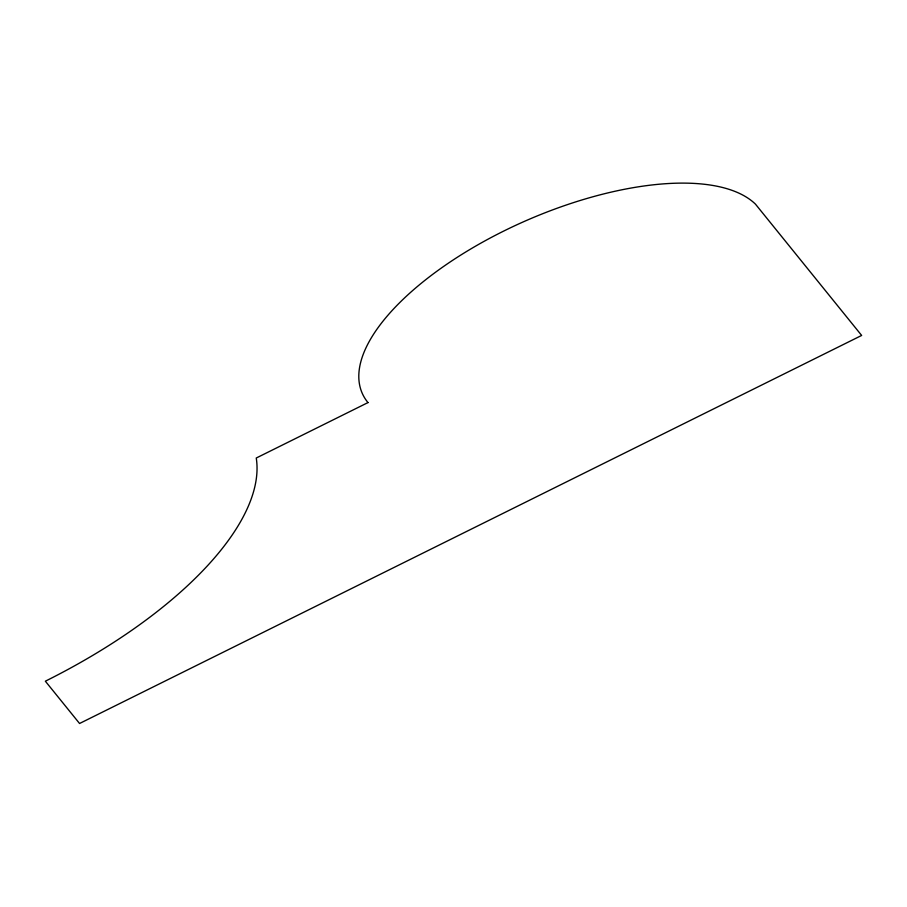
<?xml version="1.0" encoding="UTF-8"?>
<svg xmlns="http://www.w3.org/2000/svg" width="907" height="907" viewBox="0 0 907 907"><rect width="100%" height="100%" fill="white"/><g stroke="black" fill="none" stroke-linecap="round" stroke-linejoin="round"><path stroke-width="1.36" d="M367.981 402.583L256.25 458.024A322.665 135.857 -23.6 0 1 45.35 681.191L79.555 723.491L861.65 335.443L755.463 204.143A219.641 92.48 -23.6 0 0 497.728 234.085A219.641 92.48 -23.6 0 0 367.981 402.583"/></g></svg>
